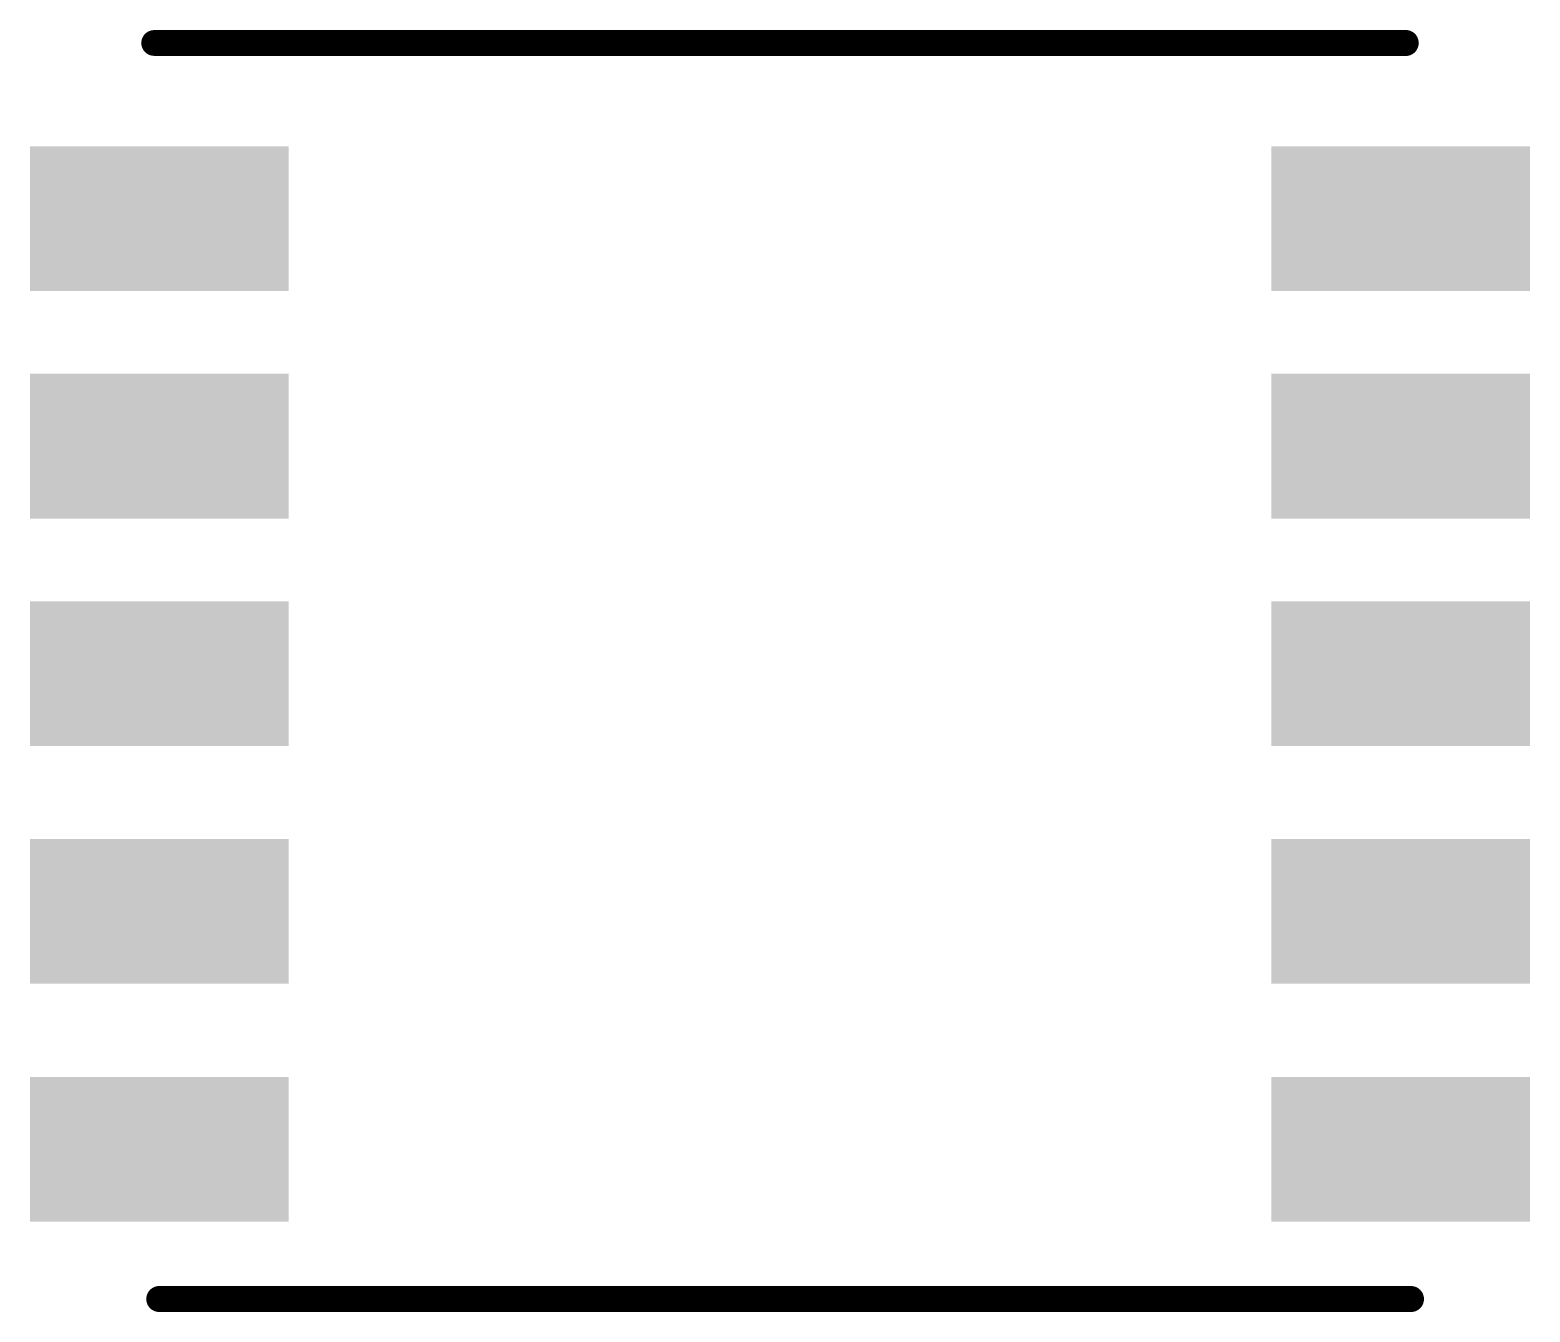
# Model space of a CAD drawing. Extents: x 0 to 0.571, y -0.005 to 0.483.
import ezdxf

# ---------------------------------------------------------------- set-up
doc = ezdxf.new("R2010")
doc.units = 0
doc.layers.add('Top', color=5, linetype='CONTINUOUS')
doc.layers.add('Top_Silk', color=2, linetype='CONTINUOUS')

msp = doc.modelspace()

# ---------------------------------------------------------------- linework, layer by layer
at = {"layer": 'Top'}
for points in [[(0, 0.439), (0.0984, 0.439), (0, 0.3839), (0.0984, 0.3839)], [(0.4724, 0.439), (0.5709, 0.439), (0.4724, 0.3839), (0.5709, 0.3839)], [(0, 0.3524), (0.0984, 0.3524), (0, 0.2972), (0.0984, 0.2972)], [(0.4724, 0.3524), (0.5709, 0.3524), (0.4724, 0.2972), (0.5709, 0.2972)], [(0, 0.2657), (0.0984, 0.2657), (0, 0.2106), (0.0984, 0.2106)], [(0.4724, 0.2657), (0.5709, 0.2657), (0.4724, 0.2106), (0.5709, 0.2106)], [(0, 0.1752), (0.0984, 0.1752), (0, 0.1201), (0.0984, 0.1201)], [(0.4724, 0.1752), (0.5709, 0.1752), (0.4724, 0.1201), (0.5709, 0.1201)], [(0, 0.0846), (0.0984, 0.0846), (0, 0.0295), (0.0984, 0.0295)], [(0.4724, 0.0846), (0.5709, 0.0846), (0.4724, 0.0295), (0.5709, 0.0295)]]:
    msp.add_solid(points, dxfattribs=at)
at = {"layer": 'Top_Silk', "linetype": 'CONTINUOUS', "const_width": 0.0049}
for points in [[(0.0448, 0.4783, 1), (0.0497, 0.4783, 1), (0.0448, 0.4783, 1)], [(0.5211, 0.4783, 1), (0.5261, 0.4783, 1), (0.5211, 0.4783, 1)], [(0.0467, 0, 1), (0.0517, 0, 1), (0.0467, 0, 1)], [(0.5231, 0, 1), (0.5281, 0, 1), (0.5231, 0, 1)]]:
    msp.add_lwpolyline(points, format="xyb", dxfattribs=at)
at = {"layer": 'Top_Silk', "linetype": 'CONTINUOUS', "const_width": 0.0098}
for points in [[(0.0473, 0.4783), (0.5236, 0.4783)], [(0.0492, 0), (0.5256, 0)]]:
    msp.add_lwpolyline(points, dxfattribs=at)

doc.saveas('drawing.dxf')
